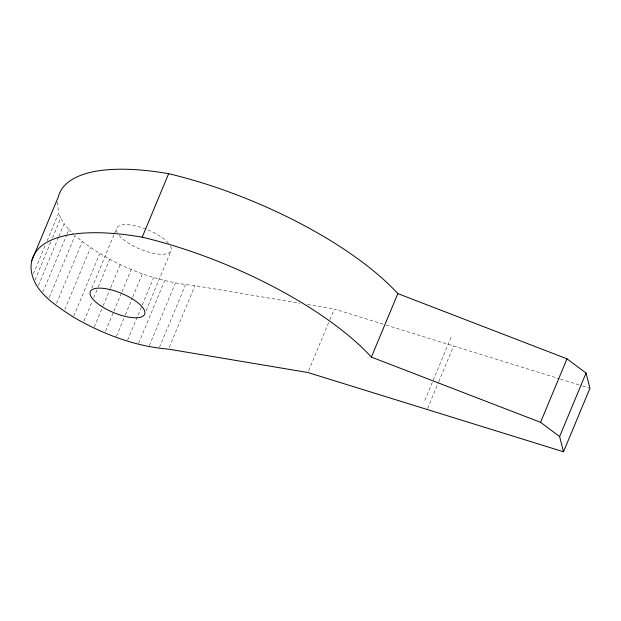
<?xml version="1.0" encoding="UTF-8"?>
<svg xmlns="http://www.w3.org/2000/svg" width="621" height="621" viewBox="0 0 621 621"><rect width="100%" height="100%" fill="white"/><g stroke="black" fill="none" stroke-linecap="round" stroke-linejoin="round"><path stroke-width="0.47" stroke-dasharray="3.1 2.33" d="M33.387 273.853L45.667 244.332M47.157 240.762L58.7 213.034L57.481 204.565A202.221 71.477 22.6 0 1 57.543 201.903M35.017 279.939L51.023 241.484M52.513 237.905L60.703 218.227L58.7 213.034M38.44 285.497L58.545 237.199M58.917 236.306L64.126 223.785L60.703 218.227M42.857 292.219L66.688 234.979M67.06 234.086L68.915 229.615L64.126 223.785M49.307 297.319L74.994 235.607C108.698 263.63 151.345 281.375 194.971 285.637L299.951 303.242M56.558 303.382L82.244 241.67M64.863 309.405L90.557 247.686M73.713 316.182L99.779 253.57M91.823 288.059L114.163 234.396M114.536 233.504L116.764 228.132M84.068 320.925L92.257 301.247M93.748 297.669L97.839 287.834M98.211 286.941L109.754 259.213M94.252 327.12L102.814 306.549M103.187 305.656L110.266 288.664M110.639 287.771L120.319 264.515M105.593 331.102L121.6 292.638M121.972 291.746L131.279 269.39M116.399 336.357L124.961 315.786M125.333 314.894L132.413 297.894M132.785 297.001L142.465 273.745M127.608 340.129L153.666 277.525M146.114 310.702L171.062 250.775M138.646 343.25L164.705 280.645M149.327 345.672L175.394 283.067M159.473 347.341L185.532 284.736M169.277 347.349L194.971 285.637M308.621 370.714L329.472 320.63M329.844 319.737L334.308 309.002L385.175 324.775M424.834 400.366L451.265 336.861M427.551 408.602L438.341 382.668M438.713 381.768L453.609 345.99M307.589 304.523L334.308 309.002M386.099 325.062L559.552 378.841M560.468 379.128L581.66 385.695M582.583 385.983L589.95 388.272M68.915 229.615L73.643 234.272M170.542 246.25A29.412 10.394 22.6 0 1 152.292 253.05A29.412 10.394 22.6 0 1 118.386 234.443M117.284 232.658A29.412 10.394 22.6 0 1 146.183 229.157M147.953 229.879A29.412 10.394 22.6 0 1 168.47 243.238"/><path stroke-width="0.93" d="M31.919 260.339L58.351 196.834A202.221 71.477 22.6 0 1 168.648 173.686A212.203 75.009 22.6 0 1 397.828 293.601L566.996 358.829L586.045 373.042L589.95 388.272L563.519 451.77L307.876 372.507L168.532 349.134C134.811 346.417 102.442 333.927 73.34 317.075C55.68 305.322 32.517 291.645 31.05 268.07A202.221 71.477 22.6 0 1 142.209 237.183A212.203 75.009 22.6 0 1 371.389 357.106L540.557 422.334L559.614 436.547L563.519 451.77M142.209 237.183L168.648 173.686M371.389 357.106L397.828 293.601M540.557 422.334L566.996 358.829M559.614 436.547L586.045 373.042M100.408 305.594A29.412 10.394 22.6 0 0 144.631 314.28A29.412 10.394 22.6 0 0 107.41 288.998A29.412 10.394 22.6 0 0 100.408 305.594"/></g></svg>
